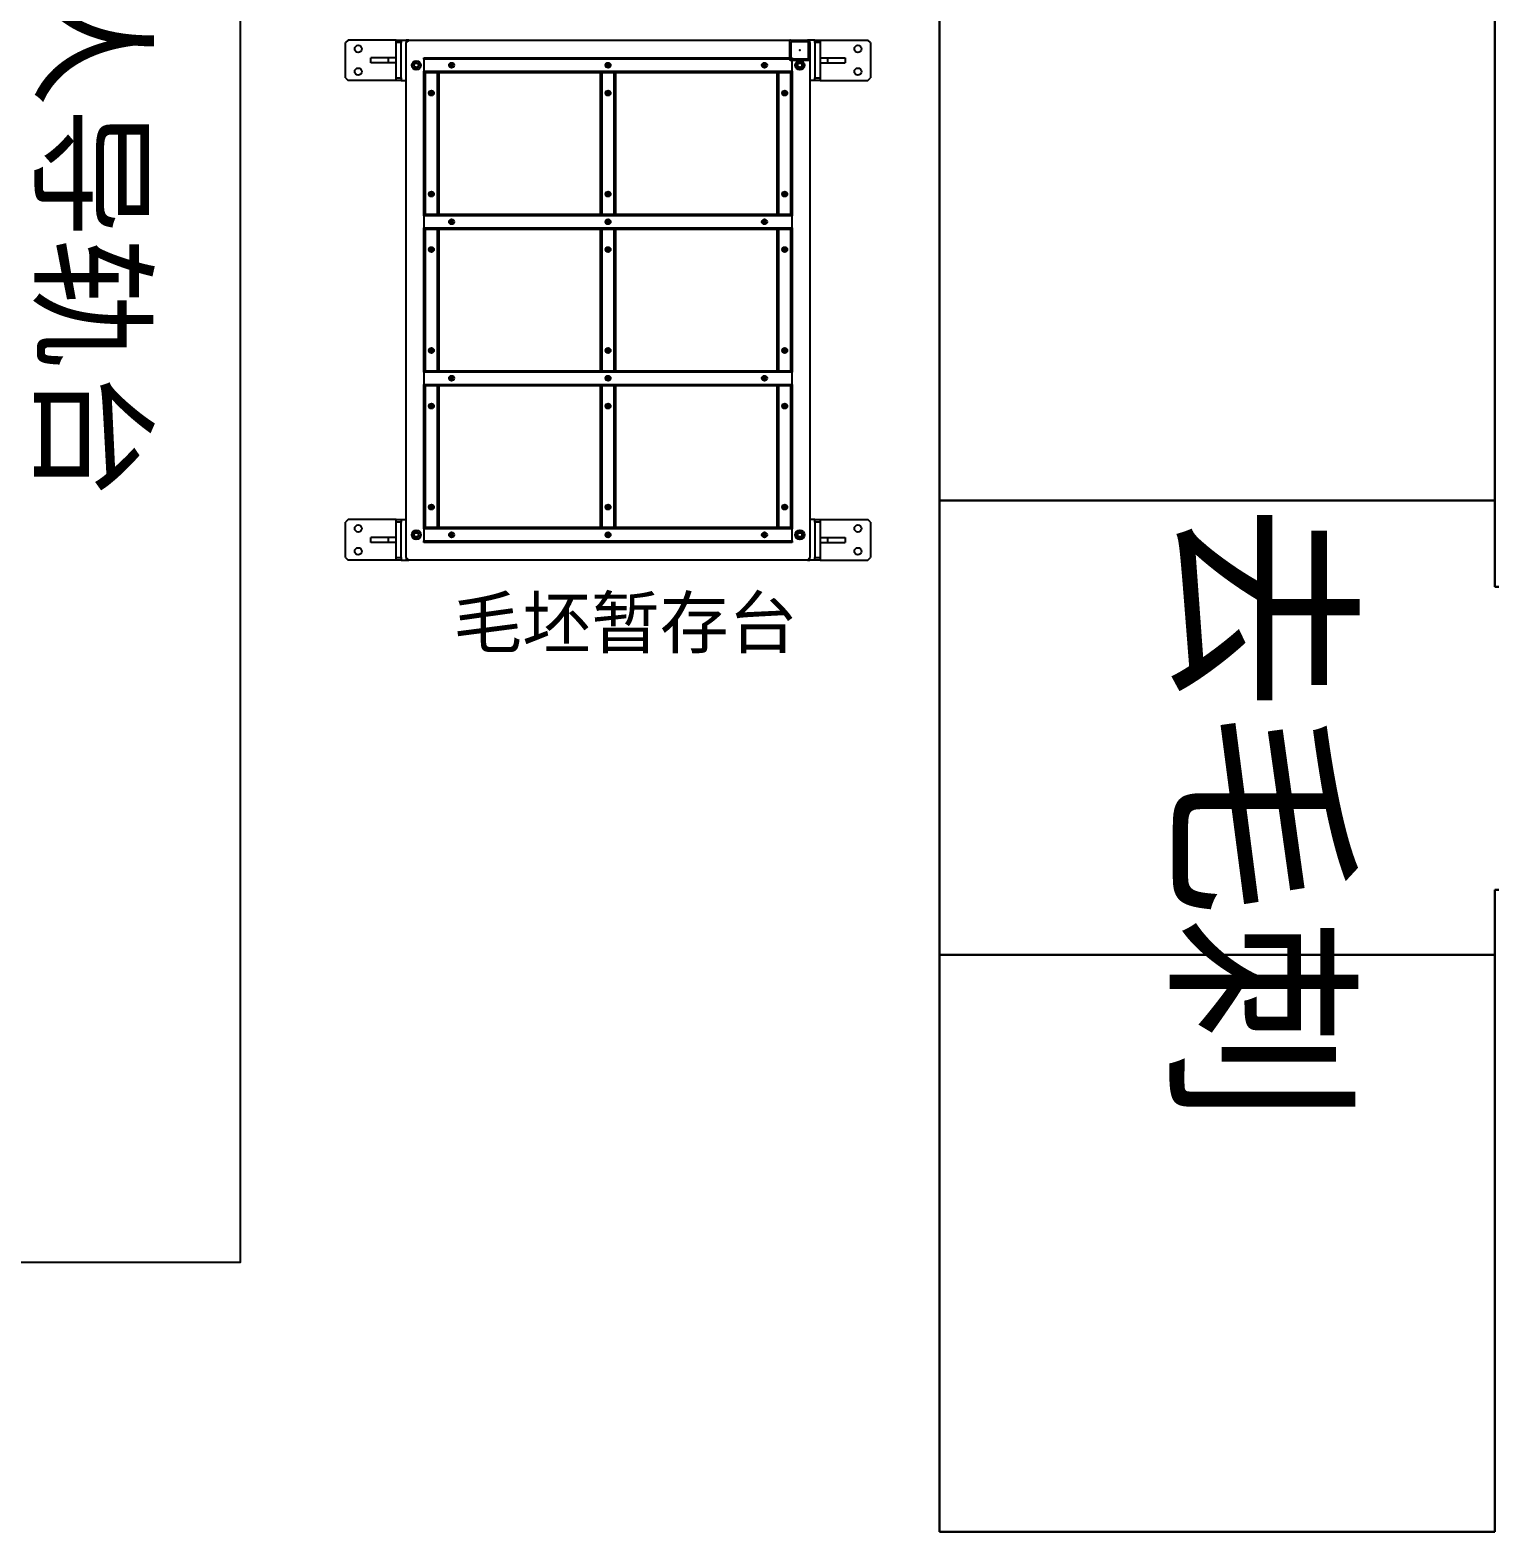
# Model space of a CAD drawing. Header units: millimetres. Extents: x 914 to 910632, y -176 to 682692.
# Drawn here: x 2368.87 to 2414.43, y 1822.74 to 1869.6 of the extents above; entities that cross this region are included whole.
import ezdxf

# ---------------------------------------------------------------- set-up
doc = ezdxf.new("R2010")
doc.units = ezdxf.units.MM
doc.layers.add('PUB_HATCH', color=32, linetype='Continuous')
doc.layers.add('尺寸线层', color=3, linetype='Continuous', lineweight=18)
doc.layers.add('画图', color=3, linetype='Continuous', lineweight=30)
doc.styles.get("Standard").update_dxf_attribs({"font": 'arial.ttf'})
doc.styles.add('宋体', font='')
doc.styles.get('宋体').set_extended_font_data('宋体')

# ---------------------------------------------------------------- blocks, each defined once
blk = doc.blocks.new('ee4e34')
at = {"layer": '画图', "lineweight": 30}
for p, q in [((1170973.9, -786412.7), (1170973.9, -789612.7)), ((1170973.9, -786412.7), (1172073.9, -786412.7)), ((1172073.9, -787741), (1172073.9, -786412.7)), ((1170973.9, -787569.7), (1172073.9, -787569.7)), ((1172073.9, -787741), (1172273.9, -787741)), ((1172273.9, -787741), (1172273.9, -788341)), ((1172073.9, -789612.7), (1172073.9, -788341)), ((1172273.9, -788341), (1172073.9, -788341)), ((1170973.9, -788469.7), (1172073.9, -788469.7)), ((1170973.9, -789612.7), (1172073.9, -789612.7))]:
    blk.add_line(p, q, dxfattribs=at)
at = {"layer": '尺寸线层', "color": 0}
blk.add_text('去毛刺', height=300, rotation=270, dxfattribs=at).set_placement((1171462, -787576.6))

msp = doc.modelspace()

# ---------------------------------------------------------------- linework, layer by layer
at = {"color": 7, "linetype": 'Continuous'}
for p, q in [((2378.794, 1869.285), (2378.715, 1869.206)), ((2378.715, 1868.104), (2378.715, 1869.206)), ((2380.29, 1869.285), (2378.794, 1869.285)), ((2380.29, 1869.206), (2380.29, 1869.285)), ((2380.29, 1869.285), (2380.447, 1869.285)), ((2380.447, 1869.206), (2380.29, 1869.206)), ((2380.29, 1868.104), (2380.29, 1869.206)), ((2380.447, 1869.285), (2380.605, 1869.285)), ((2380.447, 1869.285), (2380.447, 1869.206)), ((2380.447, 1868.104), (2380.447, 1869.206)), ((2380.684, 1869.285), (2380.605, 1869.206)), ((2380.684, 1869.285), (2380.605, 1869.285)), ((2380.605, 1869.285), (2380.605, 1869.206)), ((2380.605, 1853.141), (2380.605, 1869.206)), ((2380.684, 1869.285), (2393.126, 1869.285)), ((2392.575, 1868.679), (2392.575, 1869.262)), ((2392.598, 1869.285), (2393.181, 1869.285)), ((2392.622, 1868.726), (2392.622, 1869.215)), ((2392.646, 1869.238), (2393.134, 1869.238)), ((2393.205, 1869.206), (2393.126, 1869.285)), ((2393.205, 1869.285), (2393.126, 1869.285)), ((2393.158, 1868.726), (2393.158, 1869.215)), ((2393.205, 1869.206), (2393.205, 1869.285)), ((2393.362, 1869.285), (2393.205, 1869.285)), ((2393.205, 1868.679), (2393.205, 1869.262)), ((2393.205, 1869.206), (2393.205, 1853.141)), ((2393.362, 1869.285), (2393.52, 1869.285)), ((2393.362, 1869.206), (2393.362, 1869.285)), ((2393.52, 1869.206), (2393.362, 1869.206)), ((2393.362, 1869.206), (2393.362, 1868.104)), ((2393.52, 1869.285), (2393.52, 1869.206)), ((2393.52, 1869.285), (2395.016, 1869.285)), ((2393.52, 1869.206), (2393.52, 1868.104)), ((2395.095, 1869.206), (2395.016, 1869.285)), ((2395.095, 1869.206), (2395.095, 1868.104)), ((2379.502, 1868.576), (2379.502, 1868.734)), ((2380.054, 1868.734), (2379.502, 1868.734)), ((2380.054, 1868.576), (2379.502, 1868.576)), ((2380.054, 1868.576), (2380.054, 1868.734)), ((2380.29, 1868.734), (2380.054, 1868.734)), ((2380.29, 1868.576), (2380.054, 1868.576)), ((2381.156, 1868.687), (2381.156, 1868.734)), ((2381.156, 1868.734), (2392.654, 1868.734)), ((2392.654, 1868.687), (2381.156, 1868.687)), ((2381.156, 1868.687), (2381.156, 1868.309)), ((2392.598, 1868.655), (2393.181, 1868.655)), ((2392.646, 1868.702), (2393.134, 1868.702)), ((2392.654, 1868.734), (2392.654, 1868.687)), ((2392.654, 1868.309), (2392.654, 1868.687)), ((2393.52, 1868.734), (2393.756, 1868.734)), ((2393.52, 1868.576), (2393.756, 1868.576)), ((2393.756, 1868.734), (2393.756, 1868.576)), ((2393.756, 1868.734), (2394.307, 1868.734)), ((2393.756, 1868.576), (2394.307, 1868.576)), ((2394.307, 1868.734), (2394.307, 1868.576)), ((2378.715, 1868.104), (2378.794, 1868.025)), ((2380.29, 1868.025), (2378.794, 1868.025)), ((2380.29, 1868.104), (2380.447, 1868.104)), ((2380.29, 1868.025), (2380.29, 1868.104)), ((2380.447, 1868.025), (2380.29, 1868.025)), ((2380.447, 1868.104), (2380.447, 1868.025)), ((2380.447, 1868.025), (2380.605, 1868.025)), ((2381.156, 1868.309), (2392.654, 1868.309)), ((2381.156, 1868.261), (2381.156, 1868.309)), ((2381.156, 1863.851), (2381.156, 1868.261)), ((2381.156, 1868.261), (2381.203, 1868.261)), ((2381.203, 1868.261), (2381.203, 1863.851)), ((2381.581, 1868.261), (2381.203, 1868.261)), ((2381.581, 1863.851), (2381.581, 1868.261)), ((2381.581, 1868.261), (2381.629, 1868.261)), ((2386.669, 1868.261), (2381.629, 1868.261)), ((2381.629, 1868.261), (2381.629, 1863.851)), ((2386.669, 1863.851), (2386.669, 1868.261)), ((2386.669, 1868.261), (2386.716, 1868.261)), ((2386.716, 1868.261), (2386.716, 1863.851)), ((2387.094, 1868.261), (2386.716, 1868.261)), ((2387.094, 1863.851), (2387.094, 1868.261)), ((2387.094, 1868.261), (2387.141, 1868.261)), ((2392.181, 1868.261), (2387.141, 1868.261)), ((2387.141, 1868.261), (2387.141, 1863.851)), ((2392.181, 1863.851), (2392.181, 1868.261)), ((2392.181, 1868.261), (2392.228, 1868.261)), ((2392.228, 1868.261), (2392.228, 1863.851)), ((2392.606, 1868.261), (2392.228, 1868.261)), ((2392.606, 1863.851), (2392.606, 1868.261)), ((2392.606, 1868.261), (2392.654, 1868.261)), ((2392.654, 1868.309), (2392.654, 1868.261)), ((2392.654, 1868.261), (2392.654, 1863.851)), ((2393.362, 1868.025), (2393.205, 1868.025)), ((2393.362, 1868.104), (2393.52, 1868.104)), ((2393.362, 1868.025), (2393.362, 1868.104)), ((2393.52, 1868.025), (2393.362, 1868.025)), ((2393.52, 1868.104), (2393.52, 1868.025)), ((2393.52, 1868.025), (2395.016, 1868.025)), ((2395.016, 1868.025), (2395.095, 1868.104)), ((2381.156, 1863.804), (2381.156, 1863.851)), ((2381.203, 1863.851), (2381.156, 1863.851)), ((2392.654, 1863.804), (2381.156, 1863.804)), ((2381.156, 1863.804), (2381.156, 1863.426)), ((2381.203, 1863.851), (2381.581, 1863.851)), ((2381.629, 1863.851), (2381.581, 1863.851)), ((2381.629, 1863.851), (2386.669, 1863.851)), ((2386.716, 1863.851), (2386.669, 1863.851)), ((2386.716, 1863.851), (2387.094, 1863.851)), ((2387.141, 1863.851), (2387.094, 1863.851)), ((2387.141, 1863.851), (2392.181, 1863.851)), ((2392.228, 1863.851), (2392.181, 1863.851)), ((2392.228, 1863.851), (2392.606, 1863.851)), ((2392.654, 1863.851), (2392.606, 1863.851)), ((2392.654, 1863.851), (2392.654, 1863.804)), ((2392.654, 1863.426), (2392.654, 1863.804)), ((2381.156, 1863.426), (2392.654, 1863.426)), ((2381.156, 1863.379), (2381.156, 1863.426)), ((2381.156, 1858.969), (2381.156, 1863.379)), ((2381.156, 1863.379), (2381.203, 1863.379)), ((2381.203, 1863.379), (2381.203, 1858.969)), ((2381.581, 1863.379), (2381.203, 1863.379)), ((2381.581, 1858.969), (2381.581, 1863.379)), ((2381.581, 1863.379), (2381.629, 1863.379)), ((2386.669, 1863.379), (2381.629, 1863.379)), ((2381.629, 1863.379), (2381.629, 1858.969)), ((2386.669, 1858.969), (2386.669, 1863.379)), ((2386.669, 1863.379), (2386.716, 1863.379)), ((2386.716, 1863.379), (2386.716, 1858.969)), ((2387.094, 1863.379), (2386.716, 1863.379)), ((2387.094, 1858.969), (2387.094, 1863.379)), ((2387.094, 1863.379), (2387.141, 1863.379)), ((2392.181, 1863.379), (2387.141, 1863.379)), ((2387.141, 1863.379), (2387.141, 1858.969)), ((2392.181, 1858.969), (2392.181, 1863.379)), ((2392.181, 1863.379), (2392.228, 1863.379)), ((2392.228, 1863.379), (2392.228, 1858.969)), ((2392.606, 1863.379), (2392.228, 1863.379)), ((2392.606, 1858.969), (2392.606, 1863.379)), ((2392.606, 1863.379), (2392.654, 1863.379)), ((2392.654, 1863.426), (2392.654, 1863.379)), ((2392.654, 1863.379), (2392.654, 1858.969)), ((2381.156, 1858.922), (2381.156, 1858.969)), ((2381.203, 1858.969), (2381.156, 1858.969)), ((2392.654, 1858.922), (2381.156, 1858.922)), ((2381.156, 1858.922), (2381.156, 1858.544)), ((2381.203, 1858.969), (2381.581, 1858.969)), ((2381.629, 1858.969), (2381.581, 1858.969)), ((2381.629, 1858.969), (2386.669, 1858.969)), ((2386.716, 1858.969), (2386.669, 1858.969)), ((2386.716, 1858.969), (2387.094, 1858.969)), ((2387.141, 1858.969), (2387.094, 1858.969)), ((2387.141, 1858.969), (2392.181, 1858.969)), ((2392.228, 1858.969), (2392.181, 1858.969)), ((2392.228, 1858.969), (2392.606, 1858.969)), ((2392.654, 1858.969), (2392.606, 1858.969)), ((2392.654, 1858.969), (2392.654, 1858.922)), ((2392.654, 1858.544), (2392.654, 1858.922)), ((2381.156, 1858.544), (2392.654, 1858.544)), ((2381.156, 1858.496), (2381.156, 1858.544)), ((2381.156, 1854.087), (2381.156, 1858.496)), ((2381.156, 1858.496), (2381.203, 1858.496)), ((2381.203, 1858.496), (2381.203, 1854.087)), ((2381.581, 1858.496), (2381.203, 1858.496)), ((2381.581, 1854.087), (2381.581, 1858.496)), ((2381.581, 1858.496), (2381.629, 1858.496)), ((2386.669, 1858.496), (2381.629, 1858.496)), ((2381.629, 1858.496), (2381.629, 1854.087)), ((2386.669, 1854.087), (2386.669, 1858.496)), ((2386.669, 1858.496), (2386.716, 1858.496)), ((2386.716, 1858.496), (2386.716, 1854.087)), ((2387.094, 1858.496), (2386.716, 1858.496)), ((2387.094, 1854.087), (2387.094, 1858.496)), ((2387.094, 1858.496), (2387.141, 1858.496)), ((2392.181, 1858.496), (2387.141, 1858.496)), ((2387.141, 1858.496), (2387.141, 1854.087)), ((2392.181, 1854.087), (2392.181, 1858.496)), ((2392.181, 1858.496), (2392.228, 1858.496)), ((2392.228, 1858.496), (2392.228, 1854.087)), ((2392.606, 1858.496), (2392.228, 1858.496)), ((2392.606, 1854.087), (2392.606, 1858.496)), ((2392.606, 1858.496), (2392.654, 1858.496)), ((2392.654, 1858.544), (2392.654, 1858.496)), ((2392.654, 1858.496), (2392.654, 1854.087)), ((2378.794, 1854.323), (2378.715, 1854.244)), ((2378.715, 1853.141), (2378.715, 1854.244)), ((2380.29, 1854.323), (2378.794, 1854.323)), ((2380.29, 1854.244), (2380.29, 1854.323)), ((2380.29, 1854.323), (2380.447, 1854.323)), ((2380.447, 1854.244), (2380.29, 1854.244)), ((2380.29, 1853.141), (2380.29, 1854.244)), ((2380.447, 1854.323), (2380.605, 1854.323)), ((2380.447, 1854.323), (2380.447, 1854.244)), ((2380.447, 1853.141), (2380.447, 1854.244)), ((2381.156, 1854.039), (2381.156, 1854.087)), ((2381.203, 1854.087), (2381.156, 1854.087)), ((2392.654, 1854.039), (2381.156, 1854.039)), ((2381.156, 1854.039), (2381.156, 1853.661)), ((2381.203, 1854.087), (2381.581, 1854.087)), ((2381.629, 1854.087), (2381.581, 1854.087)), ((2381.629, 1854.087), (2386.669, 1854.087)), ((2386.716, 1854.087), (2386.669, 1854.087)), ((2386.716, 1854.087), (2387.094, 1854.087)), ((2387.141, 1854.087), (2387.094, 1854.087)), ((2387.141, 1854.087), (2392.181, 1854.087)), ((2392.228, 1854.087), (2392.181, 1854.087)), ((2392.228, 1854.087), (2392.606, 1854.087)), ((2392.654, 1854.087), (2392.606, 1854.087)), ((2392.654, 1854.087), (2392.654, 1854.039)), ((2392.654, 1853.661), (2392.654, 1854.039)), ((2393.362, 1854.323), (2393.205, 1854.323)), ((2393.362, 1854.323), (2393.52, 1854.323)), ((2393.362, 1854.244), (2393.362, 1854.323)), ((2393.52, 1854.244), (2393.362, 1854.244)), ((2393.362, 1854.244), (2393.362, 1853.141)), ((2393.52, 1854.323), (2393.52, 1854.244)), ((2393.52, 1854.323), (2395.016, 1854.323)), ((2393.52, 1854.244), (2393.52, 1853.141)), ((2395.095, 1854.244), (2395.016, 1854.323)), ((2395.095, 1854.244), (2395.095, 1853.141)), ((2379.502, 1853.614), (2379.502, 1853.771)), ((2380.054, 1853.771), (2379.502, 1853.771)), ((2380.054, 1853.614), (2379.502, 1853.614)), ((2380.054, 1853.614), (2380.054, 1853.771)), ((2380.29, 1853.771), (2380.054, 1853.771)), ((2380.29, 1853.614), (2380.054, 1853.614)), ((2381.156, 1853.661), (2392.654, 1853.661)), ((2381.156, 1853.614), (2381.156, 1853.661)), ((2392.654, 1853.614), (2381.156, 1853.614)), ((2392.654, 1853.661), (2392.654, 1853.614)), ((2393.52, 1853.771), (2393.756, 1853.771)), ((2393.52, 1853.614), (2393.756, 1853.614)), ((2393.756, 1853.771), (2394.307, 1853.771)), ((2393.756, 1853.771), (2393.756, 1853.614)), ((2393.756, 1853.614), (2394.307, 1853.614)), ((2394.307, 1853.771), (2394.307, 1853.614)), ((2378.715, 1853.141), (2378.794, 1853.063)), ((2380.29, 1853.063), (2378.794, 1853.063)), ((2380.29, 1853.141), (2380.447, 1853.141)), ((2380.29, 1853.063), (2380.29, 1853.141)), ((2380.447, 1853.063), (2380.29, 1853.063)), ((2380.447, 1853.141), (2380.447, 1853.063)), ((2380.447, 1853.063), (2380.605, 1853.063)), ((2380.605, 1853.141), (2380.684, 1853.063)), ((2380.605, 1853.141), (2380.605, 1853.063)), ((2380.605, 1853.063), (2380.684, 1853.063)), ((2393.126, 1853.063), (2380.684, 1853.063)), ((2393.126, 1853.063), (2393.205, 1853.141)), ((2393.126, 1853.063), (2393.205, 1853.063)), ((2393.205, 1853.063), (2393.205, 1853.141)), ((2393.362, 1853.063), (2393.205, 1853.063)), ((2393.362, 1853.141), (2393.52, 1853.141)), ((2393.362, 1853.063), (2393.362, 1853.141)), ((2393.52, 1853.063), (2393.362, 1853.063)), ((2393.52, 1853.141), (2393.52, 1853.063)), ((2393.52, 1853.063), (2395.016, 1853.063)), ((2395.016, 1853.063), (2395.095, 1853.141))]:
    msp.add_line(p, q, dxfattribs=at)
msp.add_lwpolyline([(2366.405, 1913.156), (2375.43, 1913.156), (2375.43, 1831.152), (2366.405, 1831.152)], close=True)
for centre, radius in [((2379.109, 1869.01), 0.11), ((2394.701, 1869.01), 0.11), ((2380.92, 1868.498), 0.142), ((2380.92, 1868.498), 0.0866), ((2380.92, 1868.498), 0.0669), ((2382.022, 1868.498), 0.0788), ((2382.022, 1868.498), 0.0433), ((2382.022, 1868.498), 0.0331), ((2386.905, 1868.498), 0.0788), ((2386.905, 1868.498), 0.0433), ((2386.905, 1868.498), 0.0331), ((2391.787, 1868.498), 0.0788), ((2391.787, 1868.498), 0.0433), ((2391.787, 1868.498), 0.0331), ((2392.89, 1868.498), 0.142), ((2392.89, 1868.498), 0.0866), ((2392.89, 1868.498), 0.0669), ((2379.109, 1868.301), 0.11), ((2394.701, 1868.301), 0.11), ((2381.392, 1867.631), 0.0788), ((2381.392, 1867.631), 0.0433), ((2381.392, 1867.631), 0.0331), ((2386.905, 1867.631), 0.0788), ((2386.905, 1867.631), 0.0433), ((2386.905, 1867.631), 0.0331), ((2392.417, 1867.631), 0.0788), ((2392.417, 1867.631), 0.0433), ((2392.417, 1867.631), 0.0331), ((2381.392, 1864.481), 0.0788), ((2381.392, 1864.481), 0.0433), ((2381.392, 1864.481), 0.0331), ((2386.905, 1864.481), 0.0788), ((2386.905, 1864.481), 0.0433), ((2386.905, 1864.481), 0.0331), ((2392.417, 1864.481), 0.0788), ((2392.417, 1864.481), 0.0433), ((2392.417, 1864.481), 0.0331), ((2382.022, 1863.615), 0.0788), ((2382.022, 1863.615), 0.0433), ((2382.022, 1863.615), 0.0331), ((2386.905, 1863.615), 0.0788), ((2386.905, 1863.615), 0.0433), ((2386.905, 1863.615), 0.0331), ((2391.787, 1863.615), 0.0788), ((2391.787, 1863.615), 0.0433), ((2391.787, 1863.615), 0.0331), ((2381.392, 1862.749), 0.0788), ((2381.392, 1862.749), 0.0433), ((2381.392, 1862.749), 0.0331), ((2386.905, 1862.749), 0.0788), ((2386.905, 1862.749), 0.0433), ((2386.905, 1862.749), 0.0331), ((2392.417, 1862.749), 0.0788), ((2392.417, 1862.749), 0.0433), ((2392.417, 1862.749), 0.0331), ((2381.392, 1859.599), 0.0788), ((2381.392, 1859.599), 0.0433), ((2381.392, 1859.599), 0.0331), ((2386.905, 1859.599), 0.0788), ((2386.905, 1859.599), 0.0433), ((2386.905, 1859.599), 0.0331), ((2392.417, 1859.599), 0.0788), ((2392.417, 1859.599), 0.0433), ((2392.417, 1859.599), 0.0331), ((2382.022, 1858.733), 0.0788), ((2382.022, 1858.733), 0.0433), ((2382.022, 1858.733), 0.0331), ((2386.905, 1858.733), 0.0788), ((2386.905, 1858.733), 0.0433), ((2386.905, 1858.733), 0.0331), ((2391.787, 1858.733), 0.0788), ((2391.787, 1858.733), 0.0433), ((2391.787, 1858.733), 0.0331), ((2381.392, 1857.866), 0.0788), ((2381.392, 1857.866), 0.0433), ((2381.392, 1857.866), 0.0331), ((2386.905, 1857.866), 0.0788), ((2386.905, 1857.866), 0.0433), ((2386.905, 1857.866), 0.0331), ((2392.417, 1857.866), 0.0788), ((2392.417, 1857.866), 0.0433), ((2392.417, 1857.866), 0.0331), ((2381.392, 1854.716), 0.0787), ((2381.392, 1854.716), 0.0433), ((2381.392, 1854.716), 0.0331), ((2386.905, 1854.716), 0.0787), ((2386.905, 1854.716), 0.0433), ((2386.905, 1854.716), 0.0331), ((2392.417, 1854.716), 0.0787), ((2392.417, 1854.716), 0.0433), ((2392.417, 1854.716), 0.0331), ((2379.109, 1854.047), 0.11), ((2380.92, 1853.85), 0.142), ((2392.89, 1853.85), 0.142), ((2394.701, 1854.047), 0.11), ((2380.92, 1853.85), 0.0866), ((2380.92, 1853.85), 0.0669), ((2382.022, 1853.85), 0.0788), ((2382.022, 1853.85), 0.0433), ((2382.022, 1853.85), 0.0331), ((2386.905, 1853.85), 0.0788), ((2386.905, 1853.85), 0.0433), ((2386.905, 1853.85), 0.0331), ((2391.787, 1853.85), 0.0788), ((2391.787, 1853.85), 0.0433), ((2391.787, 1853.85), 0.0331), ((2392.89, 1853.85), 0.0866), ((2392.89, 1853.85), 0.0669), ((2379.109, 1853.338), 0.11), ((2394.701, 1853.338), 0.11)]:
    msp.add_circle(centre, radius, dxfattribs=at)
for centre, start, end in [((2392.598, 1869.262), 90, 180), ((2392.646, 1869.215), 90, 180), ((2393.134, 1869.215), 0, 90), ((2393.181, 1869.262), 0, 90), ((2392.598, 1868.679), 180, 270), ((2392.646, 1868.726), 180, 270), ((2393.134, 1868.726), 270, 0), ((2393.181, 1868.679), 270, 0)]:
    msp.add_arc(centre, 0.0234, start, end, dxfattribs=at)
msp.add_point((2392.89, 1868.97), dxfattribs=at)
msp.add_point((2392.89, 1868.97), dxfattribs=at)

# ---------------------------------------------------------------- block references
at = {"layer": '画图', "xscale": 0.01575, "yscale": 0.01575, "zscale": 0.01575}
msp.add_blockref('ee4e34', (-16045.592, 14259.144), dxfattribs=at)

# ---------------------------------------------------------------- texts
at = {"color": 0, "insert": (2372.311, 1879.481), "char_height": 3, "width": 84.65051, "attachment_point": 1, "rotation": 270, "style": '宋体'}
msp.add_mtext('{\\fSimSun|b0|i0|c134|p2;机器人导轨台}', dxfattribs=at)
at = {"layer": 'PUB_HATCH', "color": 0, "style": '宋体'}
msp.add_text('毛坯暂存台', height=1.575, dxfattribs=at).set_placement((2382.076, 1850.325))

doc.saveas('drawing.dxf')
